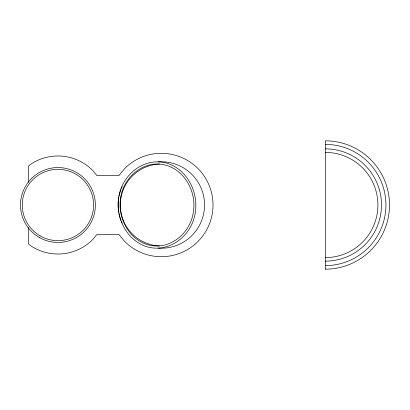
<?xml version="1.0" encoding="UTF-8"?>
<svg xmlns="http://www.w3.org/2000/svg" width="410" height="410" viewBox="0 0 410 410"><rect width="100%" height="100%" fill="white"/><g stroke="black" fill="none" stroke-linecap="round" stroke-linejoin="round"><path stroke-width="0.61" d="M28.521 182.394L28.521 166.029L30.699 164.241A49.021 49.021 0 0 1 92.599 170.334L96.909 175.588L118.91 175.588L124.773 168.443A51.696 51.696 0 0 1 197.881 168.443A51.696 51.696 0 0 1 197.881 241.557A51.696 51.696 0 0 1 124.773 241.557L118.91 234.412L96.909 234.412L92.599 239.665A49.021 49.021 0 0 1 30.699 245.759L28.521 243.97L28.521 227.606M159.475 245.959A41 41 0 0 1 120.325 205A41 41 0 0 1 159.475 164.041M158.198 161.883A43.229 43.229 0 0 1 204.554 205A43.229 43.229 0 0 1 158.198 248.117M122.154 223.276A43.229 43.229 0 0 1 121.391 221.543M120.919 220.37A43.229 43.229 0 0 1 119.571 216.188M119.412 215.583A43.229 43.229 0 0 1 118.992 213.753M118.756 212.518A43.229 43.229 0 0 1 118.756 197.482M118.992 196.246A43.229 43.229 0 0 1 119.412 194.417M119.571 193.812A43.229 43.229 0 0 1 120.919 189.63M121.391 188.457A43.229 43.229 0 0 1 122.154 186.724M325.325 144.392A60.608 60.608 0 0 1 385.933 205A60.608 60.608 0 0 1 325.325 265.608M325.325 148.845A56.155 56.155 0 0 1 381.479 205A56.155 56.155 0 0 1 325.325 261.155M325.325 152.412A52.588 52.588 0 0 1 377.912 205A52.588 52.588 0 0 1 325.325 257.588M120.812 197C116.901 217.249 128.93 240.496 149.804 245.211C170.36 249.957 190.219 232.972 193.192 213C197.107 192.751 185.079 169.504 164.2 164.789C143.649 160.043 123.789 177.028 120.812 197M119.423 193.812C114.226 215.05 125.357 239.993 146.934 246.753C168.387 253.139 189.856 237.057 194.581 216.188C199.778 194.95 188.651 170.006 167.075 163.247C145.617 156.861 124.148 172.943 119.423 193.812M325.325 269.175L325.325 140.825A64.175 64.175 0 0 1 389.5 205A64.175 64.175 0 0 1 325.325 269.175M40.108 235.878A35.655 35.655 0 0 0 93.588 205A35.655 35.655 0 0 0 40.108 174.122A35.655 35.655 0 0 0 40.108 235.878M39.216 237.421A37.433 37.433 0 0 0 95.371 205A37.433 37.433 0 0 0 39.216 172.579A37.433 37.433 0 0 0 39.216 237.421"/></g></svg>
